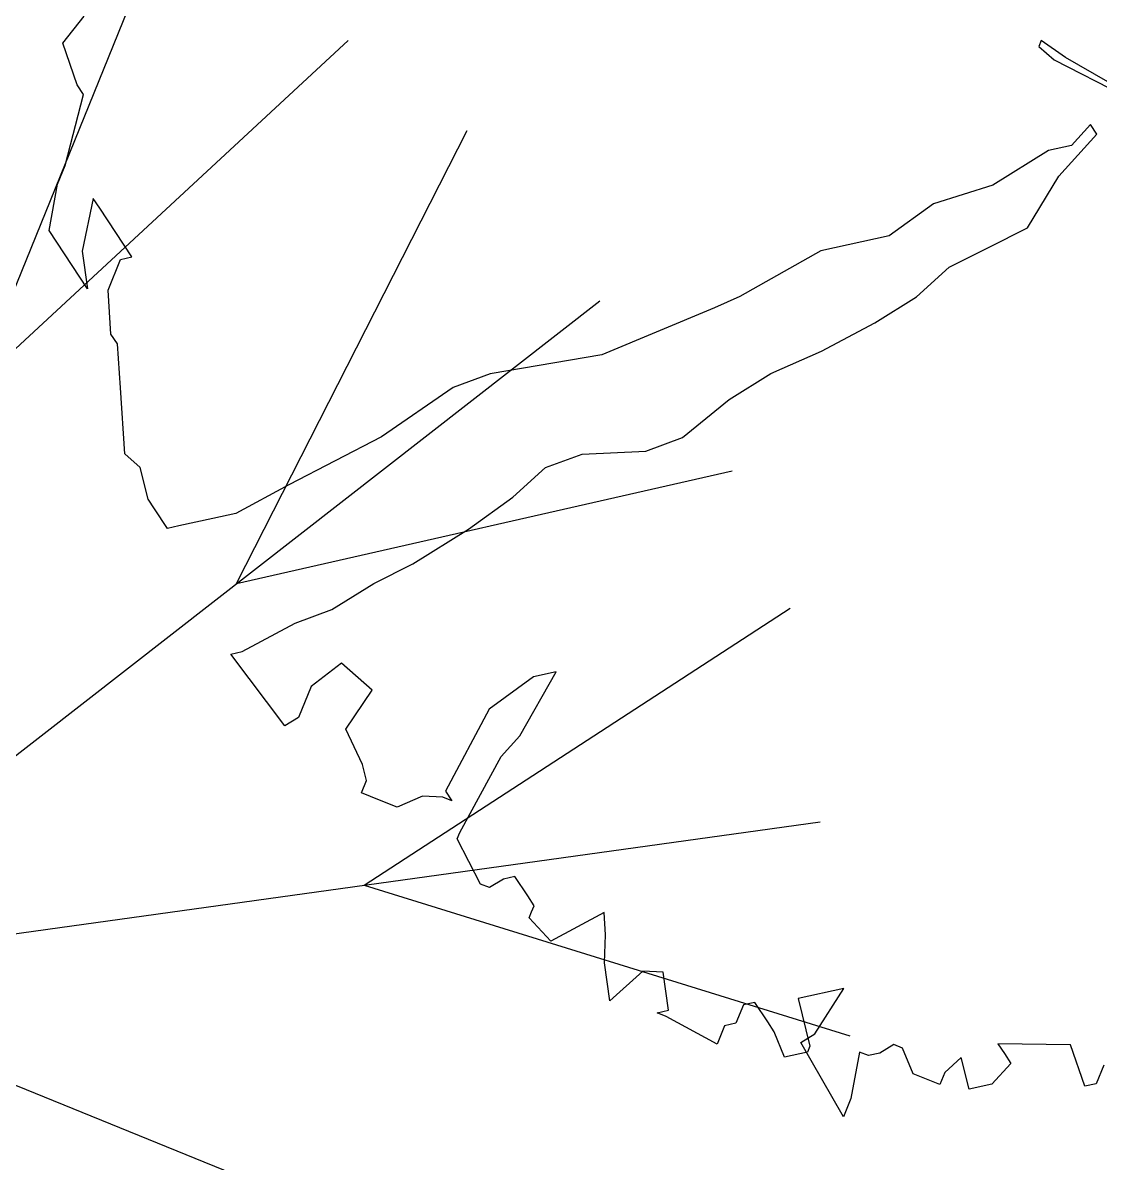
# Model space of a CAD drawing. Header units: millimetres. Extents: x 111 to 1506, y 14 to 566.
# Drawn here: x 233.27 to 234.239, y 164.187 to 165.213 of the extents above; entities that cross this region are included whole.
import ezdxf

# ---------------------------------------------------------------- set-up
doc = ezdxf.new("R2010")
doc.units = ezdxf.units.MM
doc.layers.add('fer', color=8, linetype='Continuous')

# ---------------------------------------------------------------- blocks, each defined once
blk = doc.blocks.new('tr')
at = {"layer": 'fer', "color": 97}
for p, q in [((1379.5741, 206.1888), (1379.5444, 206.1628)), ((1379.5741, 206.1888), (1379.5444, 206.1628)), ((1379.5503, 206.1975), (1379.5682, 206.1975)), ((1379.5503, 206.1975), (1379.5682, 206.1975)), ((1379.5682, 206.1975), (1379.5741, 206.1888)), ((1379.5682, 206.1975), (1379.5741, 206.1888)), ((1379.5444, 206.1628), (1379.5682, 206.1021)), ((1379.5444, 206.1628), (1379.5682, 206.1021)), ((1379.5741, 206.1108), (1379.5801, 206.1195)), ((1379.5741, 206.1108), (1379.5801, 206.1195)), ((1379.5801, 206.1195), (1379.6039, 206.1108)), ((1379.5801, 206.1195), (1379.6039, 206.1108)), ((1379.5682, 206.1021), (1379.5741, 206.1108)), ((1379.5682, 206.1021), (1379.5741, 206.1108)), ((1379.6039, 206.1108), (1379.6158, 206.0935)), ((1379.6039, 206.1108), (1379.6158, 206.0935)), ((1379.6158, 206.0935), (1379.592, 206.0761)), ((1379.6158, 206.0935), (1379.592, 206.0761)), ((1379.592, 206.0761), (1379.6099, 206.0675)), ((1379.592, 206.0761), (1379.6099, 206.0675)), ((1379.6099, 206.0675), (1379.6218, 206.0675)), ((1379.6099, 206.0675), (1379.6218, 206.0675)), ((1379.6218, 206.0675), (1379.6218, 206.0415)), ((1379.6218, 206.0675), (1379.6218, 206.0415)), ((1379.6218, 206.0415), (1379.6039, 206.0241)), ((1379.6218, 206.0415), (1379.6039, 206.0241)), ((1379.6039, 206.0241), (1379.6039, 206.0155)), ((1379.6039, 206.0241), (1379.6039, 206.0155)), ((1379.6039, 206.0155), (1379.6158, 206.0068)), ((1379.6039, 206.0155), (1379.6158, 206.0068)), ((1379.6158, 206.0068), (1379.6218, 205.9981)), ((1379.6158, 206.0068), (1379.6218, 205.9981)), ((1379.6218, 205.9895), (1379.6634, 205.9981)), ((1379.6218, 205.9981), (1379.6218, 205.9895)), ((1379.6218, 205.9895), (1379.6634, 205.9981)), ((1379.6218, 205.9981), (1379.6218, 205.9895)), ((1379.6813, 205.9981), (1379.6337, 205.9375)), ((1379.6813, 205.9981), (1379.6337, 205.9375)), ((1379.6634, 205.9981), (1379.6813, 205.9981)), ((1379.6634, 205.9981), (1379.6813, 205.9981)), ((1379.5741, 205.9548), (1379.598, 205.9202)), ((1379.6218, 205.9462), (1379.5741, 205.9548)), ((1379.5741, 205.9548), (1379.598, 205.9202)), ((1379.6218, 205.9462), (1379.5741, 205.9548)), ((1379.598, 205.9202), (1379.6337, 205.9462)), ((1379.598, 205.9202), (1379.6337, 205.9462)), ((1379.6337, 205.9375), (1379.6218, 205.9462)), ((1379.6337, 205.9375), (1379.6218, 205.9462)), ((1379.6337, 205.9462), (1379.6396, 205.9462)), ((1379.6337, 205.9462), (1379.6396, 205.9462)), ((1379.6396, 205.9462), (1379.6515, 205.9288)), ((1379.6396, 205.9462), (1379.6515, 205.9288)), ((1379.6515, 205.9288), (1379.6337, 205.9115)), ((1379.6515, 205.9288), (1379.6337, 205.9115)), ((1379.6337, 205.9115), (1379.6277, 205.9028)), ((1379.6337, 205.9115), (1379.6277, 205.9028)), ((1379.6337, 205.9115), (1379.6337, 205.9115)), ((1379.6337, 205.9115), (1379.6337, 205.9115)), ((1379.6277, 205.9028), (1379.6158, 205.8855)), ((1379.6277, 205.9028), (1379.6158, 205.8855)), ((1378.7291, 205.8162), (1378.735, 205.8855)), ((1378.7291, 205.8162), (1378.735, 205.8855)), ((1379.6158, 205.8855), (1379.6218, 205.8768)), ((1379.6158, 205.8855), (1379.6218, 205.8768)), ((1378.7767, 205.8768), (1378.7707, 205.8682)), ((1378.7767, 205.8768), (1378.7707, 205.8682)), ((1378.8243, 205.8595), (1378.7767, 205.8768)), ((1378.8243, 205.8595), (1378.7767, 205.8768)), ((1379.6218, 205.8768), (1379.6396, 205.8768)), ((1379.6218, 205.8768), (1379.6396, 205.8768)), ((1379.6396, 205.8768), (1379.6456, 205.8682)), ((1379.6396, 205.8768), (1379.6456, 205.8682)), ((1378.7291, 205.8682), (1378.7231, 205.8248)), ((1378.7291, 205.8682), (1378.7231, 205.8248)), ((1378.7707, 205.8682), (1378.7946, 205.8595)), ((1378.7707, 205.8682), (1378.7946, 205.8595)), ((1378.7946, 205.8595), (1378.8065, 205.8422)), ((1378.7946, 205.8595), (1378.8065, 205.8422)), ((1378.8779, 205.8508), (1378.8243, 205.8595)), ((1378.8779, 205.8508), (1378.8243, 205.8595)), ((1379.6456, 205.8682), (1379.6634, 205.8682)), ((1379.6456, 205.8682), (1379.6456, 205.8682)), ((1379.6456, 205.8682), (1379.6634, 205.8682)), ((1379.6456, 205.8682), (1379.6456, 205.8682)), ((1379.6634, 205.8682), (1379.6575, 205.8162)), ((1379.6634, 205.8682), (1379.6575, 205.8162)), ((1378.9076, 205.8248), (1378.8779, 205.8508)), ((1378.9076, 205.8248), (1378.8779, 205.8508)), ((1378.8065, 205.8422), (1378.8541, 205.8075)), ((1378.8065, 205.8422), (1378.8541, 205.8075)), ((1378.7231, 205.8248), (1378.7172, 205.7988)), ((1378.7231, 205.8248), (1378.7172, 205.7988)), ((1378.9374, 205.7988), (1378.9076, 205.8248)), ((1378.9374, 205.7988), (1378.9076, 205.8248)), ((1378.7231, 205.7988), (1378.7291, 205.8162)), ((1378.7231, 205.7988), (1378.7291, 205.8162)), ((1379.6515, 205.8162), (1379.6218, 205.7988)), ((1379.6515, 205.8162), (1379.6218, 205.7988)), ((1379.6575, 205.8075), (1379.6515, 205.8162)), ((1379.6575, 205.8075), (1379.6515, 205.8162)), ((1379.6575, 205.8162), (1379.6575, 205.8075)), ((1379.6575, 205.8162), (1379.6575, 205.8075)), ((1378.7172, 205.7988), (1378.7231, 205.7988)), ((1378.7172, 205.7988), (1378.7231, 205.7988)), ((1378.8541, 205.8075), (1378.8898, 205.7642)), ((1378.8541, 205.8075), (1378.8898, 205.7642)), ((1378.9731, 205.7815), (1378.9374, 205.7988)), ((1378.9731, 205.7815), (1378.9374, 205.7988)), ((1379.6218, 205.7988), (1379.6277, 205.7815)), ((1379.6218, 205.7988), (1379.6277, 205.7815)), ((1379.0088, 205.7555), (1378.9731, 205.7815)), ((1379.0088, 205.7555), (1378.9731, 205.7815)), ((1379.6277, 205.7815), (1379.6634, 205.7642)), ((1379.6277, 205.7815), (1379.6634, 205.7642)), ((1378.8898, 205.7642), (1378.9314, 205.7382)), ((1378.8898, 205.7642), (1378.9314, 205.7382)), ((1379.6634, 205.7642), (1379.6337, 205.7468)), ((1379.6634, 205.7642), (1379.6337, 205.7468)), ((1379.6634, 205.7642), (1379.6634, 205.7642)), ((1379.6634, 205.7642), (1379.6634, 205.7642)), ((1379.0505, 205.7208), (1379.0088, 205.7555)), ((1379.0505, 205.7208), (1379.0088, 205.7555)), ((1379.6337, 205.7468), (1379.6099, 205.7382)), ((1379.6337, 205.7468), (1379.6099, 205.7382)), ((1378.9314, 205.7382), (1378.9671, 205.6862)), ((1378.9314, 205.7382), (1378.9671, 205.6862)), ((1379.6099, 205.7382), (1379.592, 205.7295)), ((1379.6099, 205.7382), (1379.592, 205.7295)), ((1379.592, 205.7295), (1379.6337, 205.6948)), ((1379.592, 205.7295), (1379.6337, 205.6948)), ((1379.0862, 205.6862), (1379.0505, 205.7208)), ((1379.0862, 205.6862), (1379.0505, 205.7208)), ((1378.9671, 205.6862), (1379.0326, 205.6342)), ((1378.9671, 205.6862), (1379.0326, 205.6342)), ((1379.1219, 205.6602), (1379.0862, 205.6862)), ((1379.1219, 205.6602), (1379.0862, 205.6862)), ((1379.6337, 205.6948), (1379.6218, 205.6688)), ((1379.6337, 205.6948), (1379.6218, 205.6688)), ((1379.6337, 205.6948), (1379.6337, 205.6948)), ((1379.6337, 205.6948), (1379.6337, 205.6948)), ((1379.6099, 205.6688), (1379.6039, 205.6602)), ((1379.6099, 205.6688), (1379.6039, 205.6602)), ((1379.6158, 205.6688), (1379.6099, 205.6688)), ((1379.6158, 205.6688), (1379.6099, 205.6688)), ((1379.6218, 205.6688), (1379.6158, 205.6688)), ((1379.6218, 205.6688), (1379.6158, 205.6688)), ((1379.1695, 205.6342), (1379.1219, 205.6602)), ((1379.1695, 205.6342), (1379.1219, 205.6602)), ((1379.6039, 205.6602), (1379.592, 205.6429)), ((1379.6039, 205.6602), (1379.592, 205.6429)), ((1379.0326, 205.6342), (1379.0505, 205.6169)), ((1379.0326, 205.6342), (1379.0505, 205.6169)), ((1379.1933, 205.6082), (1379.1695, 205.6342)), ((1379.1933, 205.6082), (1379.1695, 205.6342)), ((1379.592, 205.6429), (1379.598, 205.6342)), ((1379.592, 205.6429), (1379.598, 205.6342)), ((1379.598, 205.6342), (1379.6099, 205.6255)), ((1379.598, 205.6342), (1379.6099, 205.6255)), ((1379.6099, 205.6255), (1379.6099, 205.6169)), ((1379.6099, 205.6255), (1379.6099, 205.6169)), ((1379.0505, 205.6169), (1379.1278, 205.5389)), ((1379.0505, 205.6169), (1379.1278, 205.5389)), ((1379.6099, 205.6169), (1379.5801, 205.5822)), ((1379.6099, 205.6169), (1379.5801, 205.5822)), ((1379.2171, 205.5562), (1379.1933, 205.6082)), ((1379.2171, 205.5562), (1379.1933, 205.6082)), ((1379.4075, 205.6082), (1379.4194, 205.5909)), ((1379.473, 205.5995), (1379.4075, 205.6082)), ((1379.4075, 205.6082), (1379.4194, 205.5909)), ((1379.473, 205.5995), (1379.4075, 205.6082)), ((1379.4968, 205.5909), (1379.473, 205.5995)), ((1379.4968, 205.5909), (1379.473, 205.5995)), ((1379.4194, 205.5909), (1379.4611, 205.5649)), ((1379.4194, 205.5909), (1379.4611, 205.5649)), ((1379.5741, 205.5822), (1379.4968, 205.5909)), ((1379.5741, 205.5822), (1379.4968, 205.5909)), ((1379.5801, 205.5822), (1379.5741, 205.5822)), ((1379.5801, 205.5822), (1379.5741, 205.5822)), ((1379.4611, 205.5649), (1379.5444, 205.5562)), ((1379.4611, 205.5649), (1379.5444, 205.5562)), ((1379.5444, 205.5562), (1379.5503, 205.5649)), ((1379.5444, 205.5562), (1379.5503, 205.5649)), ((1379.5503, 205.5649), (1379.5503, 205.5562)), ((1379.5503, 205.5649), (1379.5503, 205.5562)), ((1379.2409, 205.5302), (1379.2171, 205.5562)), ((1379.2409, 205.5302), (1379.2171, 205.5562)), ((1379.5503, 205.5562), (1379.5563, 205.5389)), ((1379.5503, 205.5562), (1379.5563, 205.5389)), ((1379.1278, 205.5389), (1379.1814, 205.4522)), ((1379.1278, 205.5389), (1379.1814, 205.4522)), ((1379.5563, 205.5389), (1379.5741, 205.5215)), ((1379.5563, 205.5389), (1379.5741, 205.5215)), ((1379.2766, 205.5129), (1379.2409, 205.5302)), ((1379.2766, 205.5129), (1379.2409, 205.5302)), ((1379.5741, 205.5215), (1379.5741, 205.5042)), ((1379.5741, 205.5215), (1379.5741, 205.5042)), ((1379.3182, 205.4869), (1379.2766, 205.5129)), ((1379.3182, 205.4869), (1379.2766, 205.5129)), ((1379.5741, 205.5042), (1379.5741, 205.4869)), ((1379.5741, 205.5042), (1379.5741, 205.4869)), ((1379.3659, 205.4522), (1379.3182, 205.4869)), ((1379.3659, 205.4522), (1379.3182, 205.4869)), ((1379.5622, 205.4869), (1379.5503, 205.4782)), ((1379.5622, 205.4869), (1379.5503, 205.4782)), ((1379.5741, 205.4869), (1379.5622, 205.4869)), ((1379.5741, 205.4869), (1379.5622, 205.4869)), ((1379.5503, 205.4782), (1379.5265, 205.4522)), ((1379.5503, 205.4782), (1379.5265, 205.4522)), ((1379.5503, 205.4782), (1379.5503, 205.4782)), ((1379.5503, 205.4782), (1379.5503, 205.4782)), ((1379.4849, 205.4609), (1379.473, 205.4262)), ((1379.4849, 205.4609), (1379.473, 205.4262)), ((1379.5265, 205.4522), (1379.4849, 205.4609)), ((1379.5265, 205.4522), (1379.4849, 205.4609)), ((1379.1814, 205.4522), (1379.2052, 205.4262)), ((1379.1814, 205.4522), (1379.2052, 205.4262)), ((1379.3956, 205.4262), (1379.3659, 205.4522)), ((1379.3956, 205.4262), (1379.3659, 205.4522)), ((1379.2052, 205.4262), (1379.2706, 205.3829)), ((1379.2052, 205.4262), (1379.2706, 205.3829)), ((1379.4313, 205.4002), (1379.3956, 205.4262)), ((1379.4313, 205.4002), (1379.3956, 205.4262)), ((1379.473, 205.4262), (1379.5027, 205.4089)), ((1379.473, 205.4262), (1379.5027, 205.4089)), ((1379.5027, 205.4089), (1379.5325, 205.4089)), ((1379.5027, 205.4089), (1379.5325, 205.4089)), ((1379.5325, 205.4089), (1379.5444, 205.4002)), ((1379.5325, 205.4089), (1379.5444, 205.4002)), ((1379.4551, 205.3742), (1379.4313, 205.4002)), ((1379.4551, 205.3742), (1379.4313, 205.4002)), ((1379.5444, 205.4002), (1379.5027, 205.3309)), ((1379.5444, 205.4002), (1379.5027, 205.3309)), ((1379.2706, 205.3829), (1379.3421, 205.3222)), ((1379.2706, 205.3829), (1379.3421, 205.3222)), ((1379.4968, 205.3396), (1379.4551, 205.3742)), ((1379.4968, 205.3396), (1379.4551, 205.3742)), ((1379.5027, 205.3309), (1379.4968, 205.3396)), ((1379.5027, 205.3309), (1379.4968, 205.3396)), ((1379.3421, 205.3222), (1379.3837, 205.2876)), ((1379.3421, 205.3222), (1379.3837, 205.2876)), ((1379.3837, 205.2876), (1379.3956, 205.2702)), ((1379.3837, 205.2876), (1379.3956, 205.2702)), ((1379.3956, 205.2702), (1379.4135, 205.2442)), ((1379.3956, 205.2702), (1379.4135, 205.2442)), ((1379.4135, 205.2442), (1379.4194, 205.2356)), ((1379.4135, 205.2442), (1379.4135, 205.2442)), ((1379.4135, 205.2442), (1379.4194, 205.2356)), ((1379.4135, 205.2442), (1379.4135, 205.2442)), ((1379.4194, 205.2356), (1379.4075, 205.2182)), ((1379.4194, 205.2356), (1379.4075, 205.2182)), ((1379.4075, 205.2182), (1379.4016, 205.2096)), ((1379.4075, 205.2182), (1379.4016, 205.2096)), ((1379.4016, 205.2096), (1379.3778, 205.1922)), ((1379.4016, 205.2096), (1379.3778, 205.1922)), ((1379.3778, 205.1922), (1379.3718, 205.1749)), ((1379.3778, 205.1922), (1379.3718, 205.1749)), ((1379.3778, 205.1922), (1379.3778, 205.1922)), ((1379.3778, 205.1922), (1379.3778, 205.1922)), ((1379.3778, 205.1922), (1379.3778, 205.1922)), ((1379.3778, 205.1922), (1379.3778, 205.1922)), ((1379.3718, 205.1749), (1379.3182, 205.1489)), ((1379.3718, 205.1749), (1379.3182, 205.1489)), ((1379.3182, 205.1489), (1379.2825, 205.1316)), ((1379.3182, 205.1489), (1379.2825, 205.1316)), ((1379.3182, 205.1489), (1379.3182, 205.1489)), ((1379.3182, 205.1489), (1379.3182, 205.1489)), ((1379.2825, 205.1316), (1379.2766, 205.1229)), ((1379.2825, 205.1316), (1379.2766, 205.1229)), ((1379.2766, 205.1229), (1379.2409, 205.1056)), ((1379.2766, 205.1229), (1379.2409, 205.1056)), ((1379.2052, 205.1142), (1379.1754, 205.0709)), ((1379.2052, 205.1142), (1379.1754, 205.0709)), ((1379.2111, 205.1056), (1379.2052, 205.1142)), ((1379.2111, 205.1056), (1379.2052, 205.1142)), ((1379.2409, 205.1056), (1379.2111, 205.1056)), ((1379.2409, 205.1056), (1379.2111, 205.1056)), ((1379.2468, 205.0882), (1379.2111, 205.0363)), ((1379.2468, 205.0882), (1379.2111, 205.0363)), ((1379.2171, 205.0709), (1379.2468, 205.0882)), ((1379.2171, 205.0709), (1379.2468, 205.0882)), ((1379.1695, 205.0622), (1379.2171, 205.0709)), ((1379.1754, 205.0709), (1379.1695, 205.0622)), ((1379.1695, 205.0622), (1379.2171, 205.0709)), ((1379.1754, 205.0709), (1379.1695, 205.0622)), ((1379.2111, 205.0363), (1379.1695, 205.0276)), ((1379.2111, 205.0363), (1379.1695, 205.0276)), ((1379.0862, 205.0189), (1379.0802, 205.0103)), ((1379.0862, 205.0189), (1379.0802, 205.0103)), ((1379.1516, 205.0276), (1379.0862, 205.0189)), ((1379.1516, 205.0276), (1379.0862, 205.0189)), ((1379.0862, 205.0189), (1379.0862, 205.0189)), ((1379.0862, 205.0189), (1379.0862, 205.0189)), ((1379.1695, 205.0276), (1379.1516, 205.0276)), ((1379.1695, 205.0276), (1379.1516, 205.0276)), ((1379.0802, 205.0103), (1379.0505, 204.9843)), ((1379.0802, 205.0103), (1379.0505, 204.9843)), ((1379.0505, 204.9843), (1379.0207, 204.9929)), ((1379.0505, 204.9843), (1379.0207, 204.9929)), ((1379.0505, 204.9843), (1379.0505, 204.9843)), ((1379.0505, 204.9843), (1379.0505, 204.9843)), ((1379.0505, 204.9843), (1379.0505, 204.9843)), ((1379.0505, 204.9843), (1379.0505, 204.9843))]:
    blk.add_line(p, q, dxfattribs=at)
blk = doc.blocks.new('rr')
at = {"layer": 'fer', "color": 97}
for p, q in [((1376.0415, 206.0276), (1376.0415, 207.0109)), ((1376.0415, 206.0276), (1376.0415, 207.0109)), ((1375.7569, 206.5206), (1375.718, 206.9762)), ((1375.7569, 206.5206), (1375.718, 206.9762)), ((1376.0415, 206.0276), (1375.5499, 206.8792)), ((1376.0415, 206.0276), (1375.5499, 206.8792)), ((1375.7569, 206.5206), (1375.3818, 206.7821)), ((1375.7569, 206.5206), (1375.3818, 206.7821)), ((1375.5485, 206.3122), (1375.287, 206.6873)), ((1375.5485, 206.3122), (1375.287, 206.6873)), ((1376.0415, 206.0276), (1375.19, 206.5193)), ((1376.0415, 206.0276), (1375.19, 206.5193)), ((1375.5485, 206.3122), (1375.0929, 206.3512)), ((1375.5485, 206.3122), (1375.0929, 206.3512)), ((1375.4723, 206.0276), (1375.0582, 206.2217)), ((1375.4723, 206.0276), (1375.0582, 206.2217)), ((1376.0415, 206.0276), (1375.0582, 206.0276)), ((1376.0415, 206.0276), (1375.0582, 206.0276))]:
    blk.add_line(p, q, dxfattribs=at)

msp = doc.modelspace()

# ---------------------------------------------------------------- block references
at = {"lineweight": 100, "rotation": 247.9147716791316}
msp.add_blockref('tr', (561.86453, 1520.12936), dxfattribs=at)
at = {"color": 80, "lineweight": 100, "rotation": 247.9147716791316}
msp.add_blockref('rr', (559.47364, 1516.8977), dxfattribs=at)

doc.saveas('drawing.dxf')
